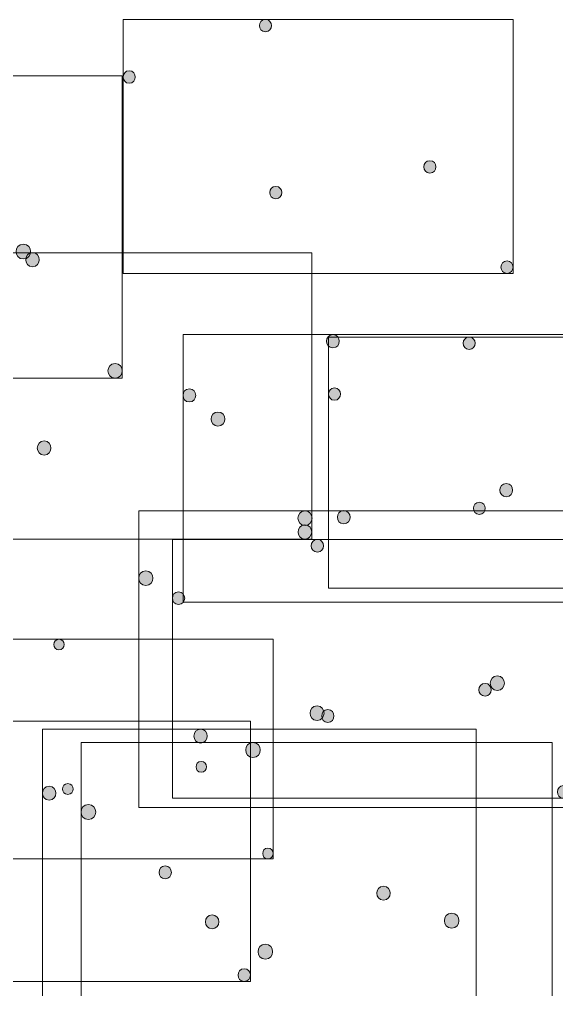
# Model space of a CAD drawing. Header units: inches. Extents: x -261 to 1116, y -954 to 202.
# Drawn here: x 139.2 to 347.2, y -625.4 to -249.6 of the extents above; entities that cross this region are included whole.
import ezdxf

# ---------------------------------------------------------------- set-up
doc = ezdxf.new("R2010")
doc.units = ezdxf.units.IN
doc.header["$MEASUREMENT"] = 0
doc.layers.add('Layer 1', color=7, linetype='Continuous')

# ---------------------------------------------------------------- blocks, each defined once
blk = doc.blocks.new('block 34')
at = {"layer": 'Layer 1', "true_color": 0x231f20}
h = blk.add_hatch(color=250, dxfattribs=at)
h.dxf.hatch_style = 2
edge = h.paths.add_edge_path()
edge.add_spline(control_points=[(306.6, -601.63), (310.35, -601.63), (310.36, -595.8), (306.6, -595.8), (302.85, -595.8), (302.84, -601.63), (306.6, -601.63), (306.6, -601.63), (306.6, -601.63), (306.6, -601.63)], knot_values=[0, 0, 0, 0, 1, 1, 1, 2, 2, 2, 3, 3, 3, 3], degree=3, periodic=1)
at = {"layer": 'Layer 1', "lineweight": 0}
blk.add_open_spline([(306.6, -601.63), (310.35, -601.63), (310.36, -595.8), (306.6, -595.8), (302.85, -595.8), (302.84, -601.63), (306.6, -601.63), (306.6, -601.63), (306.6, -601.63), (306.6, -601.63)], degree=3, knots=[0, 0, 0, 0, 1, 1, 1, 2, 2, 2, 3, 3, 3, 3], dxfattribs=at)
blk = doc.blocks.new('block 35')
at = {"layer": 'Layer 1', "true_color": 0x231f20}
h = blk.add_hatch(color=250, dxfattribs=at)
h.dxf.hatch_style = 2
edge = h.paths.add_edge_path()
edge.add_spline(control_points=[(342.67, -648.53), (346.42, -648.53), (346.43, -642.7), (342.67, -642.7), (338.92, -642.7), (338.91, -648.53), (342.67, -648.53), (342.67, -648.53), (342.67, -648.53), (342.67, -648.53)], knot_values=[0, 0, 0, 0, 1, 1, 1, 2, 2, 2, 3, 3, 3, 3], degree=3, periodic=1)
at = {"layer": 'Layer 1', "lineweight": 0}
blk.add_open_spline([(342.67, -648.53), (346.42, -648.53), (346.43, -642.7), (342.67, -642.7), (338.92, -642.7), (338.91, -648.53), (342.67, -648.53), (342.67, -648.53), (342.67, -648.53), (342.67, -648.53)], degree=3, knots=[0, 0, 0, 0, 1, 1, 1, 2, 2, 2, 3, 3, 3, 3], dxfattribs=at)
blk = doc.blocks.new('block 36')
at = {"layer": 'Layer 1', "true_color": 0x231f20}
h = blk.add_hatch(color=250, dxfattribs=at)
h.dxf.hatch_style = 2
edge = h.paths.add_edge_path()
edge.add_spline(control_points=[(234.45, -613.66), (238.21, -613.66), (238.21, -607.83), (234.45, -607.83), (230.7, -607.83), (230.7, -613.66), (234.45, -613.66), (234.45, -613.66), (234.45, -613.66), (234.45, -613.66)], knot_values=[0, 0, 0, 0, 1, 1, 1, 2, 2, 2, 3, 3, 3, 3], degree=3, periodic=1)
at = {"layer": 'Layer 1', "lineweight": 0}
blk.add_open_spline([(234.45, -613.66), (238.21, -613.66), (238.21, -607.83), (234.45, -607.83), (230.7, -607.83), (230.7, -613.66), (234.45, -613.66), (234.45, -613.66), (234.45, -613.66), (234.45, -613.66)], degree=3, knots=[0, 0, 0, 0, 1, 1, 1, 2, 2, 2, 3, 3, 3, 3], dxfattribs=at)
blk = doc.blocks.new('block 37')
at = {"layer": 'Layer 1', "true_color": 0x231f20}
h = blk.add_hatch(color=250, dxfattribs=at)
h.dxf.hatch_style = 2
edge = h.paths.add_edge_path()
edge.add_spline(control_points=[(229.64, -535.5), (233.4, -535.5), (233.4, -529.67), (229.64, -529.67), (225.89, -529.67), (225.89, -535.5), (229.64, -535.5), (229.64, -535.5), (229.64, -535.5), (229.64, -535.5)], knot_values=[0, 0, 0, 0, 1, 1, 1, 2, 2, 2, 3, 3, 3, 3], degree=3, periodic=1)
at = {"layer": 'Layer 1', "lineweight": 0}
blk.add_open_spline([(229.64, -535.5), (233.4, -535.5), (233.4, -529.67), (229.64, -529.67), (225.89, -529.67), (225.89, -535.5), (229.64, -535.5), (229.64, -535.5), (229.64, -535.5), (229.64, -535.5)], degree=3, knots=[0, 0, 0, 0, 1, 1, 1, 2, 2, 2, 3, 3, 3, 3], dxfattribs=at)
blk = doc.blocks.new('block 38')
at = {"layer": 'Layer 1', "true_color": 0x231f20}
h = blk.add_hatch(color=250, dxfattribs=at)
h.dxf.hatch_style = 2
edge = h.paths.add_edge_path()
edge.add_spline(control_points=[(165.92, -559.55), (169.67, -559.55), (169.68, -553.72), (165.92, -553.72), (162.16, -553.72), (162.16, -559.55), (165.92, -559.55), (165.92, -559.55), (165.92, -559.55), (165.92, -559.55)], knot_values=[0, 0, 0, 0, 1, 1, 1, 2, 2, 2, 3, 3, 3, 3], degree=3, periodic=1)
at = {"layer": 'Layer 1', "lineweight": 0}
blk.add_open_spline([(165.92, -559.55), (169.67, -559.55), (169.68, -553.72), (165.92, -553.72), (162.16, -553.72), (162.16, -559.55), (165.92, -559.55), (165.92, -559.55), (165.92, -559.55), (165.92, -559.55)], degree=3, knots=[0, 0, 0, 0, 1, 1, 1, 2, 2, 2, 3, 3, 3, 3], dxfattribs=at)
blk = doc.blocks.new('block 33')
at = {"layer": 'Layer 1', "lineweight": 0}
blk.add_lwpolyline([(163.1, -648.53), (345.49, -648.53), (345.49, -529.67), (163.1, -529.67), (163.1, -648.53)], dxfattribs=at)
at = {"layer": 'Layer 1'}
for name in ['block 37', 'block 38', 'block 34', 'block 36', 'block 35']:
    blk.add_blockref(name, (0, 0), dxfattribs=at)
blk = doc.blocks.new('block 46')
at = {"layer": 'Layer 1', "true_color": 0x231f20}
h = blk.add_hatch(color=250, dxfattribs=at)
h.dxf.hatch_style = 2
edge = h.paths.add_edge_path()
edge.add_spline(control_points=[(324.27, -509.56), (327.9, -509.56), (327.9, -503.92), (324.27, -503.92), (320.64, -503.92), (320.63, -509.56), (324.27, -509.56), (324.27, -509.56), (324.27, -509.56), (324.27, -509.56)], knot_values=[0, 0, 0, 0, 1, 1, 1, 2, 2, 2, 3, 3, 3, 3], degree=3, periodic=1)
at = {"layer": 'Layer 1', "lineweight": 0}
blk.add_open_spline([(324.27, -509.56), (327.9, -509.56), (327.9, -503.92), (324.27, -503.92), (320.64, -503.92), (320.63, -509.56), (324.27, -509.56), (324.27, -509.56), (324.27, -509.56), (324.27, -509.56)], degree=3, knots=[0, 0, 0, 0, 1, 1, 1, 2, 2, 2, 3, 3, 3, 3], dxfattribs=at)
blk = doc.blocks.new('block 47')
at = {"layer": 'Layer 1', "true_color": 0x231f20}
h = blk.add_hatch(color=250, dxfattribs=at)
h.dxf.hatch_style = 2
edge = h.paths.add_edge_path()
edge.add_spline(control_points=[(359.17, -554.93), (362.8, -554.93), (362.8, -549.29), (359.17, -549.29), (355.54, -549.29), (355.53, -554.93), (359.17, -554.93), (359.17, -554.93), (359.17, -554.93), (359.17, -554.93)], knot_values=[0, 0, 0, 0, 1, 1, 1, 2, 2, 2, 3, 3, 3, 3], degree=3, periodic=1)
at = {"layer": 'Layer 1', "lineweight": 0}
blk.add_open_spline([(359.17, -554.93), (362.8, -554.93), (362.8, -549.29), (359.17, -549.29), (355.54, -549.29), (355.53, -554.93), (359.17, -554.93), (359.17, -554.93), (359.17, -554.93), (359.17, -554.93)], degree=3, knots=[0, 0, 0, 0, 1, 1, 1, 2, 2, 2, 3, 3, 3, 3], dxfattribs=at)
blk = doc.blocks.new('block 48')
at = {"layer": 'Layer 1', "true_color": 0x231f20}
h = blk.add_hatch(color=250, dxfattribs=at)
h.dxf.hatch_style = 2
edge = h.paths.add_edge_path()
edge.add_spline(control_points=[(254.46, -521.2), (258.1, -521.2), (258.1, -515.55), (254.46, -515.55), (250.83, -515.55), (250.83, -521.2), (254.46, -521.2), (254.46, -521.2), (254.46, -521.2), (254.46, -521.2)], knot_values=[0, 0, 0, 0, 1, 1, 1, 2, 2, 2, 3, 3, 3, 3], degree=3, periodic=1)
at = {"layer": 'Layer 1', "lineweight": 0}
blk.add_open_spline([(254.46, -521.2), (258.1, -521.2), (258.1, -515.55), (254.46, -515.55), (250.83, -515.55), (250.83, -521.2), (254.46, -521.2), (254.46, -521.2), (254.46, -521.2), (254.46, -521.2)], degree=3, knots=[0, 0, 0, 0, 1, 1, 1, 2, 2, 2, 3, 3, 3, 3], dxfattribs=at)
blk = doc.blocks.new('block 49')
at = {"layer": 'Layer 1', "true_color": 0x231f20}
h = blk.add_hatch(color=250, dxfattribs=at)
h.dxf.hatch_style = 2
edge = h.paths.add_edge_path()
edge.add_spline(control_points=[(249.81, -445.58), (253.44, -445.58), (253.45, -439.94), (249.81, -439.94), (246.18, -439.94), (246.17, -445.58), (249.81, -445.58), (249.81, -445.58), (249.81, -445.58), (249.81, -445.58)], knot_values=[0, 0, 0, 0, 1, 1, 1, 2, 2, 2, 3, 3, 3, 3], degree=3, periodic=1)
at = {"layer": 'Layer 1', "lineweight": 0}
blk.add_open_spline([(249.81, -445.58), (253.44, -445.58), (253.45, -439.94), (249.81, -439.94), (246.18, -439.94), (246.17, -445.58), (249.81, -445.58), (249.81, -445.58), (249.81, -445.58), (249.81, -445.58)], degree=3, knots=[0, 0, 0, 0, 1, 1, 1, 2, 2, 2, 3, 3, 3, 3], dxfattribs=at)
blk = doc.blocks.new('block 50')
at = {"layer": 'Layer 1', "true_color": 0x231f20}
h = blk.add_hatch(color=250, dxfattribs=at)
h.dxf.hatch_style = 2
edge = h.paths.add_edge_path()
edge.add_spline(control_points=[(188.15, -468.84), (191.78, -468.84), (191.79, -463.2), (188.15, -463.2), (184.52, -463.2), (184.52, -468.84), (188.15, -468.84), (188.15, -468.84), (188.15, -468.84), (188.15, -468.84)], knot_values=[0, 0, 0, 0, 1, 1, 1, 2, 2, 2, 3, 3, 3, 3], degree=3, periodic=1)
at = {"layer": 'Layer 1', "lineweight": 0}
blk.add_open_spline([(188.15, -468.84), (191.78, -468.84), (191.79, -463.2), (188.15, -463.2), (184.52, -463.2), (184.52, -468.84), (188.15, -468.84), (188.15, -468.84), (188.15, -468.84), (188.15, -468.84)], degree=3, knots=[0, 0, 0, 0, 1, 1, 1, 2, 2, 2, 3, 3, 3, 3], dxfattribs=at)
blk = doc.blocks.new('block 45')
at = {"layer": 'Layer 1', "lineweight": 0}
blk.add_lwpolyline([(185.43, -554.93), (361.89, -554.93), (361.89, -439.94), (185.43, -439.94), (185.43, -554.93)], dxfattribs=at)
at = {"layer": 'Layer 1'}
for name in ['block 49', 'block 50', 'block 46', 'block 48', 'block 47']:
    blk.add_blockref(name, (0, 0), dxfattribs=at)
blk = doc.blocks.new('block 89')
at = {"layer": 'Layer 1', "true_color": 0x231f20}
h = blk.add_hatch(color=250, dxfattribs=at)
h.dxf.hatch_style = 2
edge = h.paths.add_edge_path()
edge.add_spline(control_points=[(140.72, -342.39), (144.42, -342.39), (144.42, -336.64), (140.72, -336.64), (137.02, -336.64), (137.01, -342.39), (140.72, -342.39), (140.72, -342.39), (140.72, -342.39), (140.72, -342.39)], knot_values=[0, 0, 0, 0, 1, 1, 1, 2, 2, 2, 3, 3, 3, 3], degree=3, periodic=1)
at = {"layer": 'Layer 1', "lineweight": 0}
blk.add_open_spline([(140.72, -342.39), (144.42, -342.39), (144.42, -336.64), (140.72, -336.64), (137.02, -336.64), (137.01, -342.39), (140.72, -342.39), (140.72, -342.39), (140.72, -342.39), (140.72, -342.39)], degree=3, knots=[0, 0, 0, 0, 1, 1, 1, 2, 2, 2, 3, 3, 3, 3], dxfattribs=at)
blk = doc.blocks.new('block 90')
at = {"layer": 'Layer 1', "true_color": 0x231f20}
h = blk.add_hatch(color=250, dxfattribs=at)
h.dxf.hatch_style = 2
edge = h.paths.add_edge_path()
edge.add_spline(control_points=[(176.27, -388.6), (179.97, -388.6), (179.97, -382.85), (176.27, -382.85), (172.57, -382.85), (172.56, -388.6), (176.27, -388.6), (176.27, -388.6), (176.27, -388.6), (176.27, -388.6)], knot_values=[0, 0, 0, 0, 1, 1, 1, 2, 2, 2, 3, 3, 3, 3], degree=3, periodic=1)
at = {"layer": 'Layer 1', "lineweight": 0}
blk.add_open_spline([(176.27, -388.6), (179.97, -388.6), (179.97, -382.85), (176.27, -382.85), (172.57, -382.85), (172.56, -388.6), (176.27, -388.6), (176.27, -388.6), (176.27, -388.6), (176.27, -388.6)], degree=3, knots=[0, 0, 0, 0, 1, 1, 1, 2, 2, 2, 3, 3, 3, 3], dxfattribs=at)
blk = doc.blocks.new('block 94')
at = {"layer": 'Layer 1', "true_color": 0x231f20}
h = blk.add_hatch(color=250, dxfattribs=at)
h.dxf.hatch_style = 2
edge = h.paths.add_edge_path()
edge.add_spline(control_points=[(280.22, -590.77), (283.68, -590.77), (283.68, -585.4), (280.22, -585.4), (276.77, -585.4), (276.76, -590.77), (280.22, -590.77), (280.22, -590.77), (280.22, -590.77), (280.22, -590.77)], knot_values=[0, 0, 0, 0, 1, 1, 1, 2, 2, 2, 3, 3, 3, 3], degree=3, periodic=1)
at = {"layer": 'Layer 1', "lineweight": 0}
blk.add_open_spline([(280.22, -590.77), (283.68, -590.77), (283.68, -585.4), (280.22, -585.4), (276.77, -585.4), (276.76, -590.77), (280.22, -590.77), (280.22, -590.77), (280.22, -590.77), (280.22, -590.77)], degree=3, knots=[0, 0, 0, 0, 1, 1, 1, 2, 2, 2, 3, 3, 3, 3], dxfattribs=at)
blk = doc.blocks.new('block 96')
at = {"layer": 'Layer 1', "true_color": 0x231f20}
h = blk.add_hatch(color=250, dxfattribs=at)
h.dxf.hatch_style = 2
edge = h.paths.add_edge_path()
edge.add_spline(control_points=[(213.81, -601.83), (217.26, -601.83), (217.27, -596.47), (213.81, -596.47), (210.36, -596.47), (210.35, -601.83), (213.81, -601.83), (213.81, -601.83), (213.81, -601.83), (213.81, -601.83)], knot_values=[0, 0, 0, 0, 1, 1, 1, 2, 2, 2, 3, 3, 3, 3], degree=3, periodic=1)
at = {"layer": 'Layer 1', "lineweight": 0}
blk.add_open_spline([(213.81, -601.83), (217.26, -601.83), (217.27, -596.47), (213.81, -596.47), (210.36, -596.47), (210.35, -601.83), (213.81, -601.83), (213.81, -601.83), (213.81, -601.83), (213.81, -601.83)], degree=3, knots=[0, 0, 0, 0, 1, 1, 1, 2, 2, 2, 3, 3, 3, 3], dxfattribs=at)
blk = doc.blocks.new('block 97')
at = {"layer": 'Layer 1', "true_color": 0x231f20}
h = blk.add_hatch(color=250, dxfattribs=at)
h.dxf.hatch_style = 2
edge = h.paths.add_edge_path()
edge.add_spline(control_points=[(209.38, -529.89), (212.84, -529.89), (212.84, -524.52), (209.38, -524.52), (205.93, -524.52), (205.92, -529.89), (209.38, -529.89), (209.38, -529.89), (209.38, -529.89), (209.38, -529.89)], knot_values=[0, 0, 0, 0, 1, 1, 1, 2, 2, 2, 3, 3, 3, 3], degree=3, periodic=1)
at = {"layer": 'Layer 1', "lineweight": 0}
blk.add_open_spline([(209.38, -529.89), (212.84, -529.89), (212.84, -524.52), (209.38, -524.52), (205.93, -524.52), (205.92, -529.89), (209.38, -529.89), (209.38, -529.89), (209.38, -529.89), (209.38, -529.89)], degree=3, knots=[0, 0, 0, 0, 1, 1, 1, 2, 2, 2, 3, 3, 3, 3], dxfattribs=at)
blk = doc.blocks.new('block 98')
at = {"layer": 'Layer 1', "true_color": 0x231f20}
h = blk.add_hatch(color=250, dxfattribs=at)
h.dxf.hatch_style = 2
edge = h.paths.add_edge_path()
edge.add_spline(control_points=[(150.72, -552.02), (154.17, -552.02), (154.18, -546.66), (150.72, -546.66), (147.26, -546.66), (147.26, -552.02), (150.72, -552.02), (150.72, -552.02), (150.72, -552.02), (150.72, -552.02)], knot_values=[0, 0, 0, 0, 1, 1, 1, 2, 2, 2, 3, 3, 3, 3], degree=3, periodic=1)
at = {"layer": 'Layer 1', "lineweight": 0}
blk.add_open_spline([(150.72, -552.02), (154.17, -552.02), (154.18, -546.66), (150.72, -546.66), (147.26, -546.66), (147.26, -552.02), (150.72, -552.02), (150.72, -552.02), (150.72, -552.02), (150.72, -552.02)], degree=3, knots=[0, 0, 0, 0, 1, 1, 1, 2, 2, 2, 3, 3, 3, 3], dxfattribs=at)
blk = doc.blocks.new('block 163')
at = {"layer": 'Layer 1', "true_color": 0x231f20}
h = blk.add_hatch(color=250, dxfattribs=at)
h.dxf.hatch_style = 2
edge = h.paths.add_edge_path()
edge.add_spline(control_points=[(209.61, -541.2), (212.29, -541.2), (212.3, -537.02), (209.61, -537.02), (206.92, -537.02), (206.92, -541.2), (209.61, -541.2), (209.61, -541.2), (209.61, -541.2), (209.61, -541.2)], knot_values=[0, 0, 0, 0, 1, 1, 1, 2, 2, 2, 3, 3, 3, 3], degree=3, periodic=1)
at = {"layer": 'Layer 1', "lineweight": 0}
blk.add_open_spline([(209.61, -541.2), (212.29, -541.2), (212.3, -537.02), (209.61, -537.02), (206.92, -537.02), (206.92, -541.2), (209.61, -541.2), (209.61, -541.2), (209.61, -541.2), (209.61, -541.2)], degree=3, knots=[0, 0, 0, 0, 1, 1, 1, 2, 2, 2, 3, 3, 3, 3], dxfattribs=at)
blk = doc.blocks.new('block 164')
at = {"layer": 'Layer 1', "true_color": 0x231f20}
h = blk.add_hatch(color=250, dxfattribs=at)
h.dxf.hatch_style = 2
edge = h.paths.add_edge_path()
edge.add_spline(control_points=[(235.43, -574.76), (238.11, -574.76), (238.12, -570.59), (235.43, -570.59), (232.74, -570.59), (232.74, -574.76), (235.43, -574.76), (235.43, -574.76), (235.43, -574.76), (235.43, -574.76)], knot_values=[0, 0, 0, 0, 1, 1, 1, 2, 2, 2, 3, 3, 3, 3], degree=3, periodic=1)
at = {"layer": 'Layer 1', "lineweight": 0}
blk.add_open_spline([(235.43, -574.76), (238.11, -574.76), (238.12, -570.59), (235.43, -570.59), (232.74, -570.59), (232.74, -574.76), (235.43, -574.76), (235.43, -574.76), (235.43, -574.76), (235.43, -574.76)], degree=3, knots=[0, 0, 0, 0, 1, 1, 1, 2, 2, 2, 3, 3, 3, 3], dxfattribs=at)
blk = doc.blocks.new('block 165')
at = {"layer": 'Layer 1', "true_color": 0x231f20}
h = blk.add_hatch(color=250, dxfattribs=at)
h.dxf.hatch_style = 2
edge = h.paths.add_edge_path()
edge.add_spline(control_points=[(157.97, -549.8), (160.66, -549.8), (160.66, -545.63), (157.97, -545.63), (155.28, -545.63), (155.28, -549.8), (157.97, -549.8), (157.97, -549.8), (157.97, -549.8), (157.97, -549.8)], knot_values=[0, 0, 0, 0, 1, 1, 1, 2, 2, 2, 3, 3, 3, 3], degree=3, periodic=1)
at = {"layer": 'Layer 1', "lineweight": 0}
blk.add_open_spline([(157.97, -549.8), (160.66, -549.8), (160.66, -545.63), (157.97, -545.63), (155.28, -545.63), (155.28, -549.8), (157.97, -549.8), (157.97, -549.8), (157.97, -549.8), (157.97, -549.8)], degree=3, knots=[0, 0, 0, 0, 1, 1, 1, 2, 2, 2, 3, 3, 3, 3], dxfattribs=at)
blk = doc.blocks.new('block 166')
at = {"layer": 'Layer 1', "true_color": 0x231f20}
h = blk.add_hatch(color=250, dxfattribs=at)
h.dxf.hatch_style = 2
edge = h.paths.add_edge_path()
edge.add_spline(control_points=[(154.53, -493.86), (157.21, -493.86), (157.22, -489.69), (154.53, -489.69), (151.84, -489.69), (151.84, -493.86), (154.53, -493.86), (154.53, -493.86), (154.53, -493.86), (154.53, -493.86)], knot_values=[0, 0, 0, 0, 1, 1, 1, 2, 2, 2, 3, 3, 3, 3], degree=3, periodic=1)
at = {"layer": 'Layer 1', "lineweight": 0}
blk.add_open_spline([(154.53, -493.86), (157.21, -493.86), (157.22, -489.69), (154.53, -489.69), (151.84, -489.69), (151.84, -493.86), (154.53, -493.86), (154.53, -493.86), (154.53, -493.86), (154.53, -493.86)], degree=3, knots=[0, 0, 0, 0, 1, 1, 1, 2, 2, 2, 3, 3, 3, 3], dxfattribs=at)
blk = doc.blocks.new('block 173')
at = {"layer": 'Layer 1', "true_color": 0x231f20}
h = blk.add_hatch(color=250, dxfattribs=at)
h.dxf.hatch_style = 2
edge = h.paths.add_edge_path()
edge.add_spline(control_points=[(298.17, -309.15), (301.27, -309.15), (301.28, -304.32), (298.17, -304.32), (295.06, -304.32), (295.06, -309.15), (298.17, -309.15), (298.17, -309.15), (298.17, -309.15), (298.17, -309.15)], knot_values=[0, 0, 0, 0, 1, 1, 1, 2, 2, 2, 3, 3, 3, 3], degree=3, periodic=1)
at = {"layer": 'Layer 1', "lineweight": 0}
blk.add_open_spline([(298.17, -309.15), (301.27, -309.15), (301.28, -304.32), (298.17, -304.32), (295.06, -304.32), (295.06, -309.15), (298.17, -309.15), (298.17, -309.15), (298.17, -309.15), (298.17, -309.15)], degree=3, knots=[0, 0, 0, 0, 1, 1, 1, 2, 2, 2, 3, 3, 3, 3], dxfattribs=at)
blk = doc.blocks.new('block 174')
at = {"layer": 'Layer 1', "true_color": 0x231f20}
h = blk.add_hatch(color=250, dxfattribs=at)
h.dxf.hatch_style = 2
edge = h.paths.add_edge_path()
edge.add_spline(control_points=[(328.02, -347.96), (331.13, -347.96), (331.13, -343.13), (328.02, -343.13), (324.92, -343.13), (324.91, -347.96), (328.02, -347.96), (328.02, -347.96), (328.02, -347.96), (328.02, -347.96)], knot_values=[0, 0, 0, 0, 1, 1, 1, 2, 2, 2, 3, 3, 3, 3], degree=3, periodic=1)
at = {"layer": 'Layer 1', "lineweight": 0}
blk.add_open_spline([(328.02, -347.96), (331.13, -347.96), (331.13, -343.13), (328.02, -343.13), (324.92, -343.13), (324.91, -347.96), (328.02, -347.96), (328.02, -347.96), (328.02, -347.96), (328.02, -347.96)], degree=3, knots=[0, 0, 0, 0, 1, 1, 1, 2, 2, 2, 3, 3, 3, 3], dxfattribs=at)
blk = doc.blocks.new('block 175')
at = {"layer": 'Layer 1', "true_color": 0x231f20}
h = blk.add_hatch(color=250, dxfattribs=at)
h.dxf.hatch_style = 2
edge = h.paths.add_edge_path()
edge.add_spline(control_points=[(238.46, -319.1), (241.56, -319.1), (241.57, -314.27), (238.46, -314.27), (235.35, -314.27), (235.35, -319.1), (238.46, -319.1), (238.46, -319.1), (238.46, -319.1), (238.46, -319.1)], knot_values=[0, 0, 0, 0, 1, 1, 1, 2, 2, 2, 3, 3, 3, 3], degree=3, periodic=1)
at = {"layer": 'Layer 1', "lineweight": 0}
blk.add_open_spline([(238.46, -319.1), (241.56, -319.1), (241.57, -314.27), (238.46, -314.27), (235.35, -314.27), (235.35, -319.1), (238.46, -319.1), (238.46, -319.1), (238.46, -319.1), (238.46, -319.1)], degree=3, knots=[0, 0, 0, 0, 1, 1, 1, 2, 2, 2, 3, 3, 3, 3], dxfattribs=at)
blk = doc.blocks.new('block 176')
at = {"layer": 'Layer 1', "true_color": 0x231f20}
h = blk.add_hatch(color=250, dxfattribs=at)
h.dxf.hatch_style = 2
edge = h.paths.add_edge_path()
edge.add_spline(control_points=[(234.48, -254.41), (237.58, -254.41), (237.59, -249.58), (234.48, -249.58), (231.37, -249.58), (231.37, -254.41), (234.48, -254.41), (234.48, -254.41), (234.48, -254.41), (234.48, -254.41)], knot_values=[0, 0, 0, 0, 1, 1, 1, 2, 2, 2, 3, 3, 3, 3], degree=3, periodic=1)
at = {"layer": 'Layer 1', "lineweight": 0}
blk.add_open_spline([(234.48, -254.41), (237.58, -254.41), (237.59, -249.58), (234.48, -249.58), (231.37, -249.58), (231.37, -254.41), (234.48, -254.41), (234.48, -254.41), (234.48, -254.41), (234.48, -254.41)], degree=3, knots=[0, 0, 0, 0, 1, 1, 1, 2, 2, 2, 3, 3, 3, 3], dxfattribs=at)
blk = doc.blocks.new('block 177')
at = {"layer": 'Layer 1', "true_color": 0x231f20}
h = blk.add_hatch(color=250, dxfattribs=at)
h.dxf.hatch_style = 2
edge = h.paths.add_edge_path()
edge.add_spline(control_points=[(181.73, -274.32), (184.84, -274.32), (184.84, -269.49), (181.73, -269.49), (178.63, -269.49), (178.62, -274.32), (181.73, -274.32), (181.73, -274.32), (181.73, -274.32), (181.73, -274.32)], knot_values=[0, 0, 0, 0, 1, 1, 1, 2, 2, 2, 3, 3, 3, 3], degree=3, periodic=1)
at = {"layer": 'Layer 1', "lineweight": 0}
blk.add_open_spline([(181.73, -274.32), (184.84, -274.32), (184.84, -269.49), (181.73, -269.49), (178.63, -269.49), (178.62, -274.32), (181.73, -274.32), (181.73, -274.32), (181.73, -274.32), (181.73, -274.32)], degree=3, knots=[0, 0, 0, 0, 1, 1, 1, 2, 2, 2, 3, 3, 3, 3], dxfattribs=at)
blk = doc.blocks.new('block 183')
at = {"layer": 'Layer 1', "true_color": 0x231f20}
h = blk.add_hatch(color=250, dxfattribs=at)
h.dxf.hatch_style = 2
edge = h.paths.add_edge_path()
edge.add_spline(control_points=[(216.1, -407.12), (219.6, -407.12), (219.61, -401.68), (216.1, -401.68), (212.6, -401.68), (212.59, -407.12), (216.1, -407.12), (216.1, -407.12), (216.1, -407.12), (216.1, -407.12)], knot_values=[0, 0, 0, 0, 1, 1, 1, 2, 2, 2, 3, 3, 3, 3], degree=3, periodic=1)
at = {"layer": 'Layer 1', "lineweight": 0}
blk.add_open_spline([(216.1, -407.12), (219.6, -407.12), (219.61, -401.68), (216.1, -401.68), (212.6, -401.68), (212.59, -407.12), (216.1, -407.12), (216.1, -407.12), (216.1, -407.12), (216.1, -407.12)], degree=3, knots=[0, 0, 0, 0, 1, 1, 1, 2, 2, 2, 3, 3, 3, 3], dxfattribs=at)
blk = doc.blocks.new('block 184')
at = {"layer": 'Layer 1', "true_color": 0x231f20}
h = blk.add_hatch(color=250, dxfattribs=at)
h.dxf.hatch_style = 2
edge = h.paths.add_edge_path()
edge.add_spline(control_points=[(249.76, -450.89), (253.26, -450.89), (253.27, -445.44), (249.76, -445.44), (246.26, -445.44), (246.25, -450.89), (249.76, -450.89), (249.76, -450.89), (249.76, -450.89), (249.76, -450.89)], knot_values=[0, 0, 0, 0, 1, 1, 1, 2, 2, 2, 3, 3, 3, 3], degree=3, periodic=1)
at = {"layer": 'Layer 1', "lineweight": 0}
blk.add_open_spline([(249.76, -450.89), (253.26, -450.89), (253.27, -445.44), (249.76, -445.44), (246.26, -445.44), (246.25, -450.89), (249.76, -450.89), (249.76, -450.89), (249.76, -450.89), (249.76, -450.89)], degree=3, knots=[0, 0, 0, 0, 1, 1, 1, 2, 2, 2, 3, 3, 3, 3], dxfattribs=at)
blk = doc.blocks.new('block 185')
at = {"layer": 'Layer 1', "true_color": 0x231f20}
h = blk.add_hatch(color=250, dxfattribs=at)
h.dxf.hatch_style = 2
edge = h.paths.add_edge_path()
edge.add_spline(control_points=[(148.77, -418.34), (152.28, -418.34), (152.28, -412.9), (148.77, -412.9), (145.27, -412.9), (145.27, -418.34), (148.77, -418.34), (148.77, -418.34), (148.77, -418.34), (148.77, -418.34)], knot_values=[0, 0, 0, 0, 1, 1, 1, 2, 2, 2, 3, 3, 3, 3], degree=3, periodic=1)
at = {"layer": 'Layer 1', "lineweight": 0}
blk.add_open_spline([(148.77, -418.34), (152.28, -418.34), (152.28, -412.9), (148.77, -412.9), (145.27, -412.9), (145.27, -418.34), (148.77, -418.34), (148.77, -418.34), (148.77, -418.34), (148.77, -418.34)], degree=3, knots=[0, 0, 0, 0, 1, 1, 1, 2, 2, 2, 3, 3, 3, 3], dxfattribs=at)
blk = doc.blocks.new('block 186')
at = {"layer": 'Layer 1', "true_color": 0x231f20}
h = blk.add_hatch(color=250, dxfattribs=at)
h.dxf.hatch_style = 2
edge = h.paths.add_edge_path()
edge.add_spline(control_points=[(144.29, -345.41), (147.79, -345.41), (147.79, -339.97), (144.29, -339.97), (140.78, -339.97), (140.78, -345.41), (144.29, -345.41), (144.29, -345.41), (144.29, -345.41), (144.29, -345.41)], knot_values=[0, 0, 0, 0, 1, 1, 1, 2, 2, 2, 3, 3, 3, 3], degree=3, periodic=1)
at = {"layer": 'Layer 1', "lineweight": 0}
blk.add_open_spline([(144.29, -345.41), (147.79, -345.41), (147.79, -339.97), (144.29, -339.97), (140.78, -339.97), (140.78, -345.41), (144.29, -345.41), (144.29, -345.41), (144.29, -345.41), (144.29, -345.41)], degree=3, knots=[0, 0, 0, 0, 1, 1, 1, 2, 2, 2, 3, 3, 3, 3], dxfattribs=at)
blk = doc.blocks.new('block 188')
at = {"layer": 'Layer 1', "true_color": 0x231f20}
h = blk.add_hatch(color=250, dxfattribs=at)
h.dxf.hatch_style = 2
edge = h.paths.add_edge_path()
edge.add_spline(control_points=[(327.73, -434.48), (331, -434.48), (331.01, -429.4), (327.73, -429.4), (324.45, -429.4), (324.45, -434.48), (327.73, -434.48), (327.73, -434.48), (327.73, -434.48), (327.73, -434.48)], knot_values=[0, 0, 0, 0, 1, 1, 1, 2, 2, 2, 3, 3, 3, 3], degree=3, periodic=1)
at = {"layer": 'Layer 1', "lineweight": 0}
blk.add_open_spline([(327.73, -434.48), (331, -434.48), (331.01, -429.4), (327.73, -429.4), (324.45, -429.4), (324.45, -434.48), (327.73, -434.48), (327.73, -434.48), (327.73, -434.48), (327.73, -434.48)], degree=3, knots=[0, 0, 0, 0, 1, 1, 1, 2, 2, 2, 3, 3, 3, 3], dxfattribs=at)
blk = doc.blocks.new('block 190')
at = {"layer": 'Layer 1', "true_color": 0x231f20}
h = blk.add_hatch(color=250, dxfattribs=at)
h.dxf.hatch_style = 2
edge = h.paths.add_edge_path()
edge.add_spline(control_points=[(264.8, -444.97), (268.08, -444.97), (268.08, -439.88), (264.8, -439.88), (261.53, -439.88), (261.52, -444.97), (264.8, -444.97), (264.8, -444.97), (264.8, -444.97), (264.8, -444.97)], knot_values=[0, 0, 0, 0, 1, 1, 1, 2, 2, 2, 3, 3, 3, 3], degree=3, periodic=1)
at = {"layer": 'Layer 1', "lineweight": 0}
blk.add_open_spline([(264.8, -444.97), (268.08, -444.97), (268.08, -439.88), (264.8, -439.88), (261.53, -439.88), (261.52, -444.97), (264.8, -444.97), (264.8, -444.97), (264.8, -444.97), (264.8, -444.97)], degree=3, knots=[0, 0, 0, 0, 1, 1, 1, 2, 2, 2, 3, 3, 3, 3], dxfattribs=at)
blk = doc.blocks.new('block 191')
at = {"layer": 'Layer 1', "true_color": 0x231f20}
h = blk.add_hatch(color=250, dxfattribs=at)
h.dxf.hatch_style = 2
edge = h.paths.add_edge_path()
edge.add_spline(control_points=[(260.61, -376.8), (263.88, -376.8), (263.89, -371.71), (260.61, -371.71), (257.33, -371.71), (257.33, -376.8), (260.61, -376.8), (260.61, -376.8), (260.61, -376.8), (260.61, -376.8)], knot_values=[0, 0, 0, 0, 1, 1, 1, 2, 2, 2, 3, 3, 3, 3], degree=3, periodic=1)
at = {"layer": 'Layer 1', "lineweight": 0}
blk.add_open_spline([(260.61, -376.8), (263.88, -376.8), (263.89, -371.71), (260.61, -371.71), (257.33, -371.71), (257.33, -376.8), (260.61, -376.8), (260.61, -376.8), (260.61, -376.8), (260.61, -376.8)], degree=3, knots=[0, 0, 0, 0, 1, 1, 1, 2, 2, 2, 3, 3, 3, 3], dxfattribs=at)
blk = doc.blocks.new('block 192')
at = {"layer": 'Layer 1', "true_color": 0x231f20}
h = blk.add_hatch(color=250, dxfattribs=at)
h.dxf.hatch_style = 2
edge = h.paths.add_edge_path()
edge.add_spline(control_points=[(205.02, -397.78), (208.3, -397.78), (208.3, -392.69), (205.02, -392.69), (201.75, -392.69), (201.74, -397.78), (205.02, -397.78), (205.02, -397.78), (205.02, -397.78), (205.02, -397.78)], knot_values=[0, 0, 0, 0, 1, 1, 1, 2, 2, 2, 3, 3, 3, 3], degree=3, periodic=1)
at = {"layer": 'Layer 1', "lineweight": 0}
blk.add_open_spline([(205.02, -397.78), (208.3, -397.78), (208.3, -392.69), (205.02, -392.69), (201.75, -392.69), (201.74, -397.78), (205.02, -397.78), (205.02, -397.78), (205.02, -397.78), (205.02, -397.78)], degree=3, knots=[0, 0, 0, 0, 1, 1, 1, 2, 2, 2, 3, 3, 3, 3], dxfattribs=at)
blk = doc.blocks.new('block 262')
at = {"layer": 'Layer 1', "true_color": 0x231f20}
h = blk.add_hatch(color=250, dxfattribs=at)
h.dxf.hatch_style = 2
edge = h.paths.add_edge_path()
edge.add_spline(control_points=[(319.51, -511.74), (322.67, -511.74), (322.68, -506.82), (319.51, -506.82), (316.34, -506.82), (316.34, -511.74), (319.51, -511.74), (319.51, -511.74), (319.51, -511.74), (319.51, -511.74)], knot_values=[0, 0, 0, 0, 1, 1, 1, 2, 2, 2, 3, 3, 3, 3], degree=3, periodic=1)
at = {"layer": 'Layer 1', "lineweight": 0}
blk.add_open_spline([(319.51, -511.74), (322.67, -511.74), (322.68, -506.82), (319.51, -506.82), (316.34, -506.82), (316.34, -511.74), (319.51, -511.74), (319.51, -511.74), (319.51, -511.74), (319.51, -511.74)], degree=3, knots=[0, 0, 0, 0, 1, 1, 1, 2, 2, 2, 3, 3, 3, 3], dxfattribs=at)
blk = doc.blocks.new('block 263')
at = {"layer": 'Layer 1', "true_color": 0x231f20}
h = blk.add_hatch(color=250, dxfattribs=at)
h.dxf.hatch_style = 2
edge = h.paths.add_edge_path()
edge.add_spline(control_points=[(349.94, -551.3), (353.1, -551.3), (353.11, -546.38), (349.94, -546.38), (346.77, -546.38), (346.76, -551.3), (349.94, -551.3), (349.94, -551.3), (349.94, -551.3), (349.94, -551.3)], knot_values=[0, 0, 0, 0, 1, 1, 1, 2, 2, 2, 3, 3, 3, 3], degree=3, periodic=1)
at = {"layer": 'Layer 1', "lineweight": 0}
blk.add_open_spline([(349.94, -551.3), (353.1, -551.3), (353.11, -546.38), (349.94, -546.38), (346.77, -546.38), (346.76, -551.3), (349.94, -551.3), (349.94, -551.3), (349.94, -551.3), (349.94, -551.3)], degree=3, knots=[0, 0, 0, 0, 1, 1, 1, 2, 2, 2, 3, 3, 3, 3], dxfattribs=at)
blk = doc.blocks.new('block 264')
at = {"layer": 'Layer 1', "true_color": 0x231f20}
h = blk.add_hatch(color=250, dxfattribs=at)
h.dxf.hatch_style = 2
edge = h.paths.add_edge_path()
edge.add_spline(control_points=[(258.65, -521.89), (261.81, -521.89), (261.82, -516.97), (258.65, -516.97), (255.48, -516.97), (255.48, -521.89), (258.65, -521.89), (258.65, -521.89), (258.65, -521.89), (258.65, -521.89)], knot_values=[0, 0, 0, 0, 1, 1, 1, 2, 2, 2, 3, 3, 3, 3], degree=3, periodic=1)
at = {"layer": 'Layer 1', "lineweight": 0}
blk.add_open_spline([(258.65, -521.89), (261.81, -521.89), (261.82, -516.97), (258.65, -516.97), (255.48, -516.97), (255.48, -521.89), (258.65, -521.89), (258.65, -521.89), (258.65, -521.89), (258.65, -521.89)], degree=3, knots=[0, 0, 0, 0, 1, 1, 1, 2, 2, 2, 3, 3, 3, 3], dxfattribs=at)
blk = doc.blocks.new('block 265')
at = {"layer": 'Layer 1', "true_color": 0x231f20}
h = blk.add_hatch(color=250, dxfattribs=at)
h.dxf.hatch_style = 2
edge = h.paths.add_edge_path()
edge.add_spline(control_points=[(254.59, -455.96), (257.75, -455.96), (257.76, -451.04), (254.59, -451.04), (251.42, -451.04), (251.42, -455.96), (254.59, -455.96), (254.59, -455.96), (254.59, -455.96), (254.59, -455.96)], knot_values=[0, 0, 0, 0, 1, 1, 1, 2, 2, 2, 3, 3, 3, 3], degree=3, periodic=1)
at = {"layer": 'Layer 1', "lineweight": 0}
blk.add_open_spline([(254.59, -455.96), (257.75, -455.96), (257.76, -451.04), (254.59, -451.04), (251.42, -451.04), (251.42, -455.96), (254.59, -455.96), (254.59, -455.96), (254.59, -455.96), (254.59, -455.96)], degree=3, knots=[0, 0, 0, 0, 1, 1, 1, 2, 2, 2, 3, 3, 3, 3], dxfattribs=at)
blk = doc.blocks.new('block 266')
at = {"layer": 'Layer 1', "true_color": 0x231f20}
h = blk.add_hatch(color=250, dxfattribs=at)
h.dxf.hatch_style = 2
edge = h.paths.add_edge_path()
edge.add_spline(control_points=[(200.83, -476.24), (204, -476.24), (204, -471.32), (200.83, -471.32), (197.67, -471.32), (197.66, -476.24), (200.83, -476.24), (200.83, -476.24), (200.83, -476.24), (200.83, -476.24)], knot_values=[0, 0, 0, 0, 1, 1, 1, 2, 2, 2, 3, 3, 3, 3], degree=3, periodic=1)
at = {"layer": 'Layer 1', "lineweight": 0}
blk.add_open_spline([(200.83, -476.24), (204, -476.24), (204, -471.32), (200.83, -471.32), (197.67, -471.32), (197.66, -476.24), (200.83, -476.24), (200.83, -476.24), (200.83, -476.24), (200.83, -476.24)], degree=3, knots=[0, 0, 0, 0, 1, 1, 1, 2, 2, 2, 3, 3, 3, 3], dxfattribs=at)
blk = doc.blocks.new('block 261')
at = {"layer": 'Layer 1', "lineweight": 0}
blk.add_lwpolyline([(198.45, -551.3), (352.31, -551.3), (352.31, -451.04), (198.45, -451.04), (198.45, -551.3)], dxfattribs=at)
at = {"layer": 'Layer 1'}
for name in ['block 265', 'block 266', 'block 262', 'block 264', 'block 263']:
    blk.add_blockref(name, (0, 0), dxfattribs=at)
blk = doc.blocks.new('block 269')
at = {"layer": 'Layer 1', "true_color": 0x231f20}
h = blk.add_hatch(color=250, dxfattribs=at)
h.dxf.hatch_style = 2
edge = h.paths.add_edge_path()
edge.add_spline(control_points=[(317.3, -441.36), (320.36, -441.36), (320.37, -436.59), (317.3, -436.59), (314.23, -436.59), (314.22, -441.36), (317.3, -441.36), (317.3, -441.36), (317.3, -441.36), (317.3, -441.36)], knot_values=[0, 0, 0, 0, 1, 1, 1, 2, 2, 2, 3, 3, 3, 3], degree=3, periodic=1)
at = {"layer": 'Layer 1', "lineweight": 0}
blk.add_open_spline([(317.3, -441.36), (320.36, -441.36), (320.37, -436.59), (317.3, -436.59), (314.23, -436.59), (314.22, -441.36), (317.3, -441.36), (317.3, -441.36), (317.3, -441.36), (317.3, -441.36)], degree=3, knots=[0, 0, 0, 0, 1, 1, 1, 2, 2, 2, 3, 3, 3, 3], dxfattribs=at)
blk = doc.blocks.new('block 270')
at = {"layer": 'Layer 1', "true_color": 0x231f20}
h = blk.add_hatch(color=250, dxfattribs=at)
h.dxf.hatch_style = 2
edge = h.paths.add_edge_path()
edge.add_spline(control_points=[(313.36, -377.42), (316.43, -377.42), (316.44, -372.65), (313.36, -372.65), (310.29, -372.65), (310.29, -377.42), (313.36, -377.42), (313.36, -377.42), (313.36, -377.42), (313.36, -377.42)], knot_values=[0, 0, 0, 0, 1, 1, 1, 2, 2, 2, 3, 3, 3, 3], degree=3, periodic=1)
at = {"layer": 'Layer 1', "lineweight": 0}
blk.add_open_spline([(313.36, -377.42), (316.43, -377.42), (316.44, -372.65), (313.36, -372.65), (310.29, -372.65), (310.29, -377.42), (313.36, -377.42), (313.36, -377.42), (313.36, -377.42), (313.36, -377.42)], degree=3, knots=[0, 0, 0, 0, 1, 1, 1, 2, 2, 2, 3, 3, 3, 3], dxfattribs=at)
blk = doc.blocks.new('block 271')
at = {"layer": 'Layer 1', "true_color": 0x231f20}
h = blk.add_hatch(color=250, dxfattribs=at)
h.dxf.hatch_style = 2
edge = h.paths.add_edge_path()
edge.add_spline(control_points=[(261.23, -397.1), (264.29, -397.1), (264.3, -392.32), (261.23, -392.32), (258.16, -392.32), (258.15, -397.1), (261.23, -397.1), (261.23, -397.1), (261.23, -397.1), (261.23, -397.1)], knot_values=[0, 0, 0, 0, 1, 1, 1, 2, 2, 2, 3, 3, 3, 3], degree=3, periodic=1)
at = {"layer": 'Layer 1', "lineweight": 0}
blk.add_open_spline([(261.23, -397.1), (264.29, -397.1), (264.3, -392.32), (261.23, -392.32), (258.16, -392.32), (258.15, -397.1), (261.23, -397.1), (261.23, -397.1), (261.23, -397.1), (261.23, -397.1)], degree=3, knots=[0, 0, 0, 0, 1, 1, 1, 2, 2, 2, 3, 3, 3, 3], dxfattribs=at)
blk = doc.blocks.new('block 414')
at = {"layer": 'Layer 1', "true_color": 0x231f20}
h = blk.add_hatch(color=250, dxfattribs=at)
h.dxf.hatch_style = 2
edge = h.paths.add_edge_path()
edge.add_spline(control_points=[(195.65, -582.48), (198.84, -582.48), (198.84, -577.53), (195.65, -577.53), (192.47, -577.53), (192.47, -582.48), (195.65, -582.48), (195.65, -582.48), (195.65, -582.48), (195.65, -582.48)], knot_values=[0, 0, 0, 0, 1, 1, 1, 2, 2, 2, 3, 3, 3, 3], degree=3, periodic=1)
at = {"layer": 'Layer 1', "lineweight": 0}
blk.add_open_spline([(195.65, -582.48), (198.84, -582.48), (198.84, -577.53), (195.65, -577.53), (192.47, -577.53), (192.47, -582.48), (195.65, -582.48), (195.65, -582.48), (195.65, -582.48), (195.65, -582.48)], degree=3, knots=[0, 0, 0, 0, 1, 1, 1, 2, 2, 2, 3, 3, 3, 3], dxfattribs=at)
blk = doc.blocks.new('block 415')
at = {"layer": 'Layer 1', "true_color": 0x231f20}
h = blk.add_hatch(color=250, dxfattribs=at)
h.dxf.hatch_style = 2
edge = h.paths.add_edge_path()
edge.add_spline(control_points=[(226.26, -622.26), (229.44, -622.26), (229.45, -617.32), (226.26, -617.32), (223.08, -617.32), (223.07, -622.26), (226.26, -622.26), (226.26, -622.26), (226.26, -622.26), (226.26, -622.26)], knot_values=[0, 0, 0, 0, 1, 1, 1, 2, 2, 2, 3, 3, 3, 3], degree=3, periodic=1)
at = {"layer": 'Layer 1', "lineweight": 0}
blk.add_open_spline([(226.26, -622.26), (229.44, -622.26), (229.45, -617.32), (226.26, -617.32), (223.08, -617.32), (223.07, -622.26), (226.26, -622.26), (226.26, -622.26), (226.26, -622.26), (226.26, -622.26)], degree=3, knots=[0, 0, 0, 0, 1, 1, 1, 2, 2, 2, 3, 3, 3, 3], dxfattribs=at)

msp = doc.modelspace()

# ---------------------------------------------------------------- linework, layer by layer
at = {"layer": 'Layer 1', "lineweight": 0}
for points in [[(179.4, -347.96), (330.35, -347.96), (330.35, -249.58), (179.4, -249.58), (179.4, -347.96)], [(-0.7, -388.6), (179.04, -388.6), (179.04, -271.46), (-0.7, -271.46), (-0.7, -388.6)], [(82.19, -450.89), (252.39, -450.89), (252.39, -339.97), (82.19, -339.97), (82.19, -450.89)], [(202.57, -475.38), (361.65, -475.38), (361.65, -371.71), (202.57, -371.71), (202.57, -475.38)], [(258.92, -469.89), (408.13, -469.89), (408.13, -372.65), (258.92, -372.65), (258.92, -469.89)], [(106.9, -574.76), (237.44, -574.76), (237.44, -489.69), (106.9, -489.69), (106.9, -574.76)], [(73.91, -622.26), (228.65, -622.26), (228.65, -521.42), (73.91, -521.42), (73.91, -622.26)], [(148.12, -633.93), (316.02, -633.93), (316.02, -524.52), (148.12, -524.52), (148.12, -633.93)]]:
    msp.add_lwpolyline(points, dxfattribs=at)

# ---------------------------------------------------------------- block references
at = {"layer": 'Layer 1'}
for name in ['block 176', 'block 177', 'block 173', 'block 175', 'block 89', 'block 186', 'block 174', 'block 191', 'block 270', 'block 90', 'block 192', 'block 271', 'block 183', 'block 185', 'block 188', 'block 269', 'block 45', 'block 190', 'block 184', 'block 261', 'block 166', 'block 97', 'block 33', 'block 163', 'block 98', 'block 165', 'block 164', 'block 414', 'block 94', 'block 96', 'block 415']:
    msp.add_blockref(name, (0, 0), dxfattribs=at)

doc.saveas('drawing.dxf')
